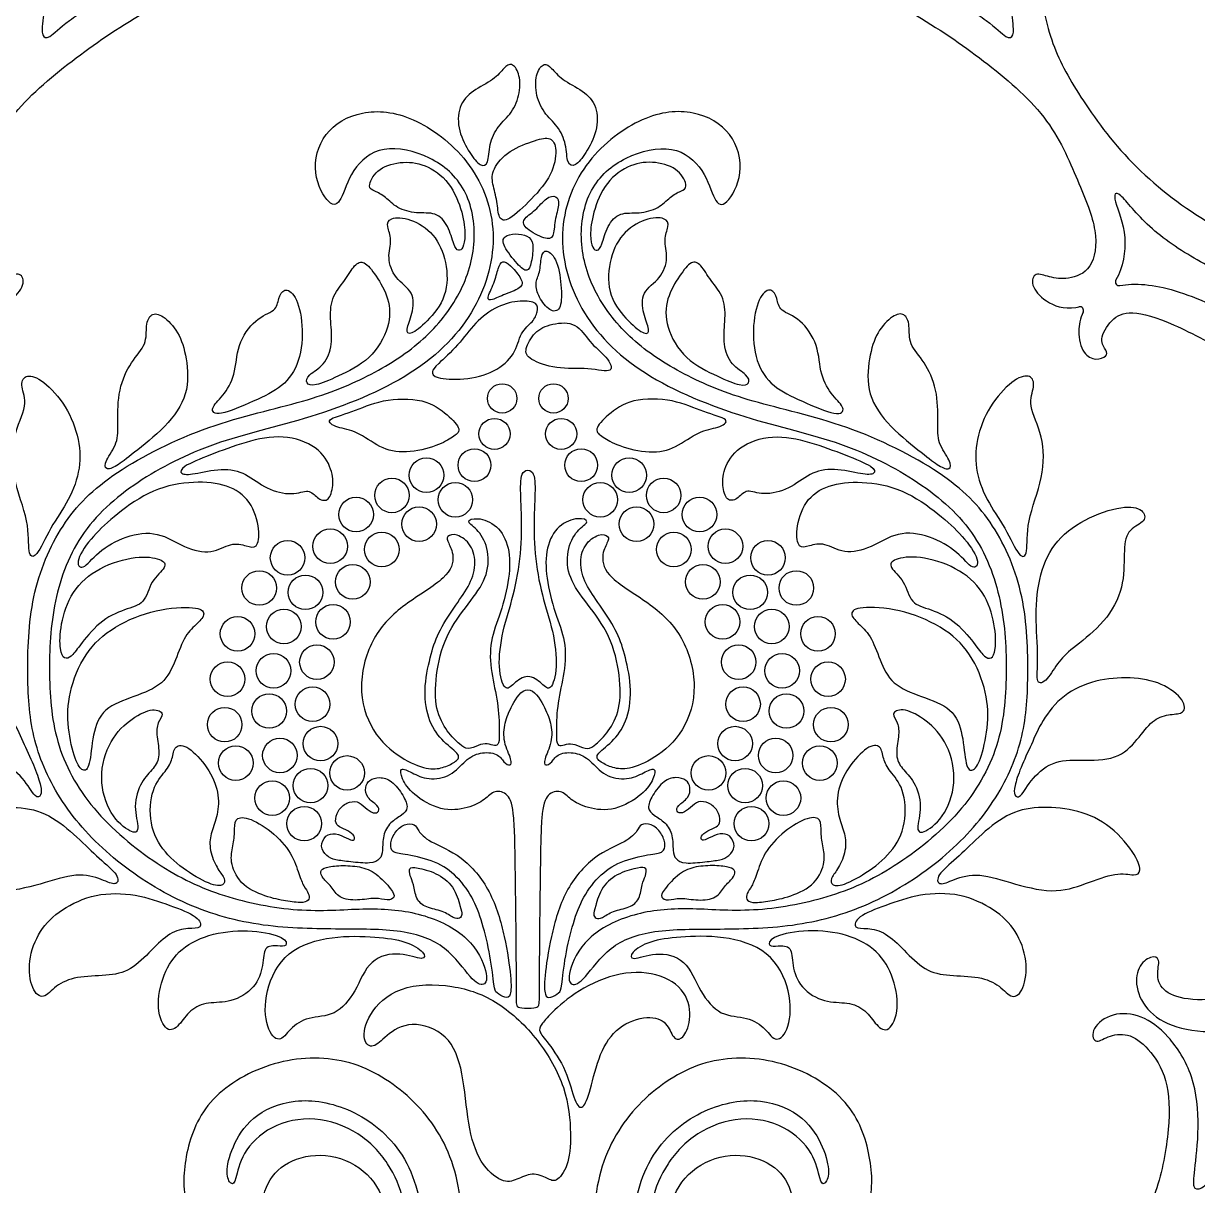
# Model space of a CAD drawing. Header units: millimetres. Extents: x 0 to 462, y -16 to 227.
# Drawn here: x 88.6 to 146.3, y 89 to 146.2 of the extents above; entities that cross this region are included whole.
import ezdxf

# ---------------------------------------------------------------- set-up
doc = ezdxf.new("R2010")
doc.units = ezdxf.units.MM
doc.header["$MEASUREMENT"] = 0
doc.layers.add('Layer 03', color=5, linetype='Continuous')

msp = doc.modelspace()

# ---------------------------------------------------------------- linework, layer by layer
at = {"layer": 'Layer 03'}
for centre, radius in [((112.116, 127.719), 0.724), ((114.641, 127.719), 0.724), ((111.74, 125.971), 0.767), ((115.017, 125.971), 0.767), ((110.752, 124.435), 0.809), ((116.005, 124.435), 0.809), ((108.389, 123.94), 0.852), ((118.368, 123.94), 0.852), ((106.692, 122.947), 0.852), ((120.066, 122.947), 0.852), ((109.812, 122.733), 0.852), ((116.945, 122.733), 0.852), ((104.924, 122.003), 0.852), ((121.833, 122.003), 0.852), ((108.025, 121.531), 0.852), ((118.732, 121.531), 0.852), ((103.651, 120.442), 0.852), ((106.191, 120.283), 0.852), ((120.566, 120.283), 0.852), ((123.106, 120.442), 0.852), ((101.555, 119.874), 0.852), ((125.202, 119.874), 0.852), ((100.159, 118.388), 0.852), ((104.76, 118.69), 0.852), ((121.998, 118.69), 0.852), ((126.598, 118.388), 0.852), ((102.432, 118.175), 0.852), ((124.325, 118.175), 0.852), ((101.37, 116.491), 0.852), ((103.789, 116.722), 0.852), ((122.968, 116.722), 0.852), ((125.387, 116.491), 0.852), ((99.093, 116.135), 0.852), ((127.664, 116.135), 0.852), ((102.999, 114.742), 0.852), ((123.758, 114.742), 0.852), ((100.861, 114.314), 0.852), ((125.896, 114.314), 0.852), ((98.599, 113.904), 0.852), ((128.158, 113.904), 0.852), ((102.784, 112.669), 0.852), ((123.974, 112.669), 0.852), ((100.646, 112.334), 0.852), ((126.111, 112.334), 0.852), ((98.456, 111.663), 0.852), ((128.301, 111.663), 0.852), ((103.176, 110.729), 0.852), ((123.581, 110.729), 0.852), ((101.177, 110.149), 0.852), ((125.58, 110.149), 0.852), ((99.004, 109.773), 0.852), ((127.753, 109.773), 0.852), ((104.481, 109.285), 0.852), ((122.276, 109.285), 0.852), ((102.682, 108.661), 0.852), ((124.075, 108.661), 0.852), ((100.797, 108.05), 0.852), ((125.96, 108.05), 0.852), ((102.371, 106.79), 0.852), ((124.387, 106.79), 0.852)]:
    msp.add_circle(centre, radius, dxfattribs=at)
for centre, start, end in [((142.49, 133.458), 150.42741, 280.9968), ((140.552, 132.043), 333.71724, 102.84342)]:
    msp.add_arc(centre, 0.187, start, end, dxfattribs=at)
for points, knots in [([(84.43, 133.55), (84.079, 134.167), (83.794, 135.843), (84.625, 137.609), (84.396, 138.113), (82.932, 136.118), (80.431, 134.468), (77.867, 133.206), (72.765, 132.605), (68.184, 133.461), (63.629, 135.37), (60.857, 139.007), (59.644, 143.28), (60.338, 147.534), (62.679, 150.445), (65.768, 152.129), (69.479, 151.873), (72.676, 149.903), (73.661, 147.047), (73.689, 144.543), (72.068, 142.096), (69.507, 141.498), (68.198, 142.238), (67.363, 143.462), (68.302, 143.234), (69.066, 143.234), (69.891, 144.116), (69.635, 145.88), (68.412, 147.018), (66.391, 147.331), (64.428, 146.364), (63.517, 144.486), (63.461, 142.95), (63.29, 142.722), (62.749, 143.348), (62.692, 144.941), (63.489, 146.791), (64.912, 148.327), (67.188, 149.153), (69.407, 148.669), (70.83, 147.246), (71.058, 145.852), (71.285, 145.653), (71.598, 146.222), (71.285, 147.531), (70.375, 149.067), (68.269, 150.063), (65.367, 149.608), (62.601, 147.462), (61.501, 143.483), (62.728, 139.08), (66.832, 135.941), (70.61, 134.862), (76.277, 134.683), (79.993, 136.24), (83.83, 139.229), (86.335, 142.711), (87.716, 145.231), (88.336, 148.579), (88.235, 150.981), (87.235, 152.501), (86.217, 153.221), (85.195, 153.023), (84.574, 152.582), (84.374, 153.402), (85.441, 154.215), (86.901, 154.095), (88.222, 153.154), (89.536, 151.118), (89.777, 148.495), (89.484, 146.196), (89.435, 145.536), (89.777, 145.365), (90.584, 146.245), (92.759, 147.574), (95.273, 148.983), (100.619, 151.27), (103.874, 152.872), (106.527, 154.93), (108.675, 157.195), (109.662, 159.271), (110.101, 161.585), (109.78, 162.892), (108.966, 163.953), (107.535, 164.2), (106.474, 163.657), (106.474, 162.547), (106.746, 162.078), (105.808, 161.511), (104.328, 161.535), (103.283, 162.266), (102.781, 163.396), (102.357, 163.699), (102.191, 163.012), (101.3, 160.844), (99.1, 158.106), (96.365, 155.801), (94.114, 154.101), (91.439, 153.172), (88.986, 153.246), (87.344, 153.989), (86.565, 155.29), (86.682, 156.479), (87.388, 156.999), (87.871, 156.869), (87.592, 156.014), (87.945, 155.16), (89.264, 154.732), (91.515, 154.882), (94.335, 156.183), (97.123, 158.568), (99.267, 161.115), (101.177, 165), (101.765, 168.32), (101.64, 172.168), (100.802, 175.797), (99.294, 178.756), (96.851, 181.94), (94.462, 184.358), (91.585, 186.477), (88.292, 188.207), (86.29, 188.798), (85.384, 188.334), (84.779, 187.243), (85.214, 186.742), (85.214, 186.481), (84.671, 186.264), (84.016, 186.547), (83.734, 187.605), (83.878, 188.341), (84.03, 188.65)], [24.746345, 24.746345, 24.746345, 24.746345, 25.829704, 27.055776, 28.281848, 29.50792, 30.733992, 31.960064, 33.186136, 34.412208, 35.63828, 36.864352, 38.090424, 39.316496, 40.542568, 41.76864, 42.994711, 44.220783, 45.446855, 46.672927, 47.898999, 49.125071, 50.351143, 51.577215, 52.803287, 54.029359, 55.255431, 56.481503, 57.707575, 58.933647, 60.159719, 61.385791, 62.611863, 63.837935, 65.064007, 66.290079, 67.516151, 68.742223, 69.968295, 71.194367, 72.420439, 73.646511, 74.872583, 76.098654, 77.324726, 78.550798, 79.77687, 81.002942, 82.229014, 83.455086, 84.681158, 85.90723, 87.133302, 88.359374, 89.585446, 90.811518, 92.03759, 93.263662, 94.489734, 95.715806, 96.941878, 98.16795, 99.394022, 100.620094, 101.846166, 103.072238, 104.29831, 105.524382, 106.750454, 107.976526, 109.202597, 110.428669, 111.654741, 112.880813, 114.106885, 115.332957, 116.559029, 117.785101, 119.011173, 120.237245, 121.463317, 122.689389, 123.915461, 125.141533, 126.367605, 127.593677, 128.819749, 130.045821, 131.271893, 132.497965, 133.724037, 134.950109, 136.176181, 137.402253, 138.628325, 139.854397, 141.080469, 142.306541, 143.532612, 144.758684, 145.984756, 147.210828, 148.4369, 149.662972, 150.889044, 152.115116, 153.341188, 154.56726, 155.793332, 157.019404, 158.245476, 159.471548, 160.69762, 161.923692, 163.149764, 164.375836, 165.601908, 166.82798, 168.054052, 169.280124, 170.506196, 171.732268, 172.95834, 174.184412, 175.410484, 176.636555, 177.862627, 179.088699, 180.314771, 181.217562, 181.217562, 181.217562, 181.217562]), ([(142.727, 188.65), (142.88, 188.341), (143.023, 187.605), (142.741, 186.547), (142.087, 186.264), (141.543, 186.481), (141.543, 186.742), (141.978, 187.243), (141.373, 188.334), (140.467, 188.798), (138.465, 188.207), (135.173, 186.477), (132.296, 184.358), (129.906, 181.94), (127.463, 178.756), (125.955, 175.797), (125.117, 172.168), (124.992, 168.32), (125.58, 165), (127.49, 161.115), (129.634, 158.568), (132.422, 156.183), (135.242, 154.882), (137.493, 154.732), (138.812, 155.16), (139.165, 156.014), (138.886, 156.869), (139.369, 156.999), (140.075, 156.479), (140.192, 155.29), (139.413, 153.989), (137.771, 153.246), (135.318, 153.172), (132.643, 154.101), (130.392, 155.801), (127.658, 158.106), (125.457, 160.844), (124.566, 163.012), (124.4, 163.699), (123.976, 163.396), (123.475, 162.266), (122.429, 161.535), (120.949, 161.511), (120.012, 162.078), (120.283, 162.547), (120.283, 163.657), (119.222, 164.2), (117.791, 163.953), (116.977, 162.892), (116.657, 161.585), (117.096, 159.271), (118.082, 157.195), (120.23, 154.93), (122.883, 152.872), (126.139, 151.27), (131.484, 148.983), (133.998, 147.574), (136.173, 146.245), (136.98, 145.365), (137.323, 145.536), (137.274, 146.196), (136.98, 148.495), (137.221, 151.118), (138.535, 153.154), (139.856, 154.095), (141.317, 154.215), (142.383, 153.402), (142.183, 152.582), (141.562, 153.023), (140.54, 153.221), (139.522, 152.501), (138.522, 150.981), (138.422, 148.579), (139.041, 145.231), (140.423, 142.711), (142.927, 139.229), (146.764, 136.24), (150.481, 134.683), (156.147, 134.862), (159.925, 135.941), (164.029, 139.08), (165.256, 143.483), (164.156, 147.462), (161.39, 149.608), (158.488, 150.063), (156.382, 149.067), (155.472, 147.531), (155.159, 146.222), (155.472, 145.653), (155.699, 145.852), (155.927, 147.246), (157.35, 148.669), (159.569, 149.153), (161.845, 148.327), (163.268, 146.791), (164.065, 144.941), (164.008, 143.348), (163.467, 142.722), (163.297, 142.95), (163.24, 144.486), (162.329, 146.364), (160.366, 147.331), (158.346, 147.018), (157.122, 145.88), (156.866, 144.116), (157.691, 143.234), (158.456, 143.234), (159.394, 143.462), (158.559, 142.238), (157.25, 141.498), (154.69, 142.096), (153.068, 144.543), (153.096, 147.047), (154.081, 149.903), (157.278, 151.873), (160.989, 152.129), (164.079, 150.445), (166.419, 147.534), (167.113, 143.28), (165.9, 139.007), (163.128, 135.37), (158.573, 133.461), (153.993, 132.605), (148.89, 133.206), (146.326, 134.468), (143.825, 136.118), (142.361, 138.113), (142.132, 137.609), (142.964, 135.843), (142.678, 134.167), (142.328, 133.55)], [-186.03937, -186.03937, -186.03937, -186.03937, -185.136579, -183.910507, -182.684435, -181.458363, -180.232291, -179.00622, -177.780148, -176.554076, -175.328004, -174.101932, -172.87586, -171.649788, -170.423716, -169.197644, -167.971572, -166.7455, -165.519428, -164.293356, -163.067284, -161.841212, -160.61514, -159.389068, -158.162996, -156.936924, -155.710852, -154.48478, -153.258708, -152.032636, -150.806564, -149.580492, -148.35442, -147.128348, -145.902277, -144.676205, -143.450133, -142.224061, -140.997989, -139.771917, -138.545845, -137.319773, -136.093701, -134.867629, -133.641557, -132.415485, -131.189413, -129.963341, -128.737269, -127.511197, -126.285125, -125.059053, -123.832981, -122.606909, -121.380837, -120.154765, -118.928693, -117.702621, -116.476549, -115.250477, -114.024405, -112.798334, -111.572262, -110.34619, -109.120118, -107.894046, -106.667974, -105.441902, -104.21583, -102.989758, -101.763686, -100.537614, -99.311542, -98.08547, -96.859398, -95.633326, -94.407254, -93.181182, -91.95511, -90.729038, -89.502966, -88.276894, -87.050822, -85.82475, -84.598678, -83.372606, -82.146534, -80.920462, -79.694391, -78.468319, -77.242247, -76.016175, -74.790103, -73.564031, -72.337959, -71.111887, -69.885815, -68.659743, -67.433671, -66.207599, -64.981527, -63.755455, -62.529383, -61.303311, -60.077239, -58.851167, -57.625095, -56.399023, -55.172951, -53.946879, -52.720807, -51.494735, -50.268663, -49.042591, -47.816519, -46.590447, -45.364376, -44.138304, -42.912232, -41.68616, -40.460088, -39.234016, -38.007944, -36.781872, -35.5558, -34.329728, -33.103656, -31.877584, -30.651512, -29.568153, -29.568153, -29.568153, -29.568153]), ([(86.247, 132.225), (86.297, 132.213), (86.968, 132.082), (87.961, 132.458), (88.672, 133.34), (88.416, 133.966), (87.733, 133.682), (86.807, 133.541), (85.558, 133.996), (85.247, 135.895), (86.249, 138.323), (87.68, 141.662), (90.92, 144.39), (94.286, 146.714), (98.878, 148.976), (104.348, 151.175), (108.903, 154.386), (111.286, 157.815), (111.909, 161.228), (111.289, 163.818), (109.786, 165.594), (107.815, 166.284), (105.836, 165.63), (105.073, 164.525), (105.097, 163.417), (104.846, 163.269), (104.131, 163.614), (103.557, 165.265), (103.747, 167.211), (106.097, 168.345), (108.208, 168.098), (110.177, 166.866), (111.494, 165.018), (111.888, 163.294), (111.986, 161.816), (112.454, 161.594), (112.972, 162.185), (112.873, 164.353), (112.204, 166.483), (111.512, 168.376), (111.217, 170.068), (111.807, 171.448), (112.793, 173.006), (113.102, 173.533), (113.379, 173.533)], [652.295804, 652.295804, 652.295804, 652.295804, 652.394004, 653.620076, 654.846148, 656.07222, 657.298292, 658.524364, 659.750436, 660.976508, 662.202579, 663.428651, 664.654723, 665.880795, 667.106867, 668.332939, 669.559011, 670.785083, 672.011155, 673.237227, 674.463299, 675.689371, 676.915443, 678.141515, 679.367587, 680.593659, 681.819731, 683.045803, 684.271875, 685.497947, 686.724019, 687.950091, 689.176163, 690.402235, 691.628307, 692.854379, 694.080451, 695.306523, 696.532595, 697.758667, 698.984739, 700.210811, 701.436883, 702.662954, 702.662954, 702.662954, 702.662954]), ([(113.379, 173.533), (113.655, 173.533), (113.964, 173.006), (114.95, 171.448), (115.54, 170.068), (115.245, 168.376), (114.553, 166.483), (113.884, 164.353), (113.786, 162.185), (114.303, 161.594), (114.771, 161.816), (114.869, 163.294), (115.264, 165.018), (116.58, 166.866), (118.549, 168.098), (120.66, 168.345), (123.01, 167.211), (123.2, 165.265), (122.626, 163.614), (121.912, 163.269), (121.66, 163.417), (121.685, 164.525), (120.921, 165.63), (118.942, 166.284), (116.971, 165.594), (115.468, 163.818), (114.849, 161.228), (115.471, 157.815), (117.855, 154.386), (122.41, 151.175), (127.879, 148.976), (132.471, 146.714), (135.837, 144.39), (139.077, 141.662), (140.508, 138.323), (141.51, 135.895), (141.199, 133.996), (139.95, 133.541), (139.024, 133.682), (138.341, 133.966), (138.085, 133.34), (138.796, 132.458), (139.789, 132.082), (140.46, 132.213), (140.51, 132.225)], [702.662954, 702.662954, 702.662954, 702.662954, 703.889026, 705.115098, 706.34117, 707.567242, 708.793314, 710.019386, 711.245458, 712.47153, 713.697602, 714.923674, 716.149746, 717.375818, 718.60189, 719.827961, 721.054033, 722.280105, 723.506177, 724.732249, 725.958321, 727.184393, 728.410465, 729.636537, 730.862609, 732.088681, 733.314753, 734.540825, 735.766897, 736.992969, 738.219041, 739.445113, 740.671185, 741.897257, 743.123329, 744.349401, 745.575473, 746.801545, 748.027617, 749.253689, 750.479761, 751.705833, 752.931905, 753.030105, 753.030105, 753.030105, 753.030105]), ([(142.525, 133.275), (143.246, 133.415), (145.156, 133.258), (148.807, 131.513), (151.924, 129.739), (155.432, 126.207), (158.049, 122.747), (159.911, 118.711), (160.32, 115.43), (160.279, 113.876), (160.261, 113.379)], [-29.340266, -29.340266, -29.340266, -29.340266, -28.158415, -26.932343, -25.706271, -24.480199, -23.254127, -22.028055, -20.801983, -19.937021, -19.937021, -19.937021, -19.937021]), ([(140.719, 131.96), (140.567, 131.652), (140.424, 130.915), (140.705, 129.858), (141.36, 129.574), (141.904, 129.792), (141.904, 130.053), (141.469, 130.553), (142.074, 131.644), (142.979, 132.108), (144.982, 131.518), (148.274, 129.788), (151.151, 127.669), (153.54, 125.251), (155.983, 122.067), (157.491, 119.108), (158.203, 116.025), (158.351, 114.064), (158.368, 113.379)], [753.255472, 753.255472, 753.255472, 753.255472, 754.158264, 755.384336, 756.610408, 757.83648, 759.062552, 760.288624, 761.514695, 762.740767, 763.966839, 765.192911, 766.418983, 767.645055, 768.871127, 770.097199, 771.323271, 771.996072, 771.996072, 771.996072, 771.996072]), ([(85.638, 76.86), (85.989, 77.478), (86.274, 79.154), (85.442, 80.919), (85.672, 81.424), (87.136, 79.429), (89.637, 77.778), (92.201, 76.517), (97.303, 75.916), (101.884, 76.772), (106.439, 78.68), (109.211, 82.318), (110.423, 86.591), (109.73, 90.844), (107.389, 93.756), (104.3, 95.44), (100.589, 95.183), (97.392, 93.214), (96.407, 90.358), (96.378, 87.854), (98, 85.407), (100.561, 84.809), (101.87, 85.549), (102.705, 86.772), (101.766, 86.545), (101.002, 86.545), (100.177, 87.427), (100.433, 89.191), (101.656, 90.329), (103.677, 90.642), (105.64, 89.675), (106.55, 87.797), (106.607, 86.26), (106.778, 86.033), (107.319, 86.659), (107.376, 88.252), (106.579, 90.102), (105.156, 91.638), (102.88, 92.463), (100.66, 91.98), (99.238, 90.557), (99.01, 89.163), (98.783, 88.963), (98.47, 89.532), (98.783, 90.841), (99.693, 92.378), (101.799, 93.374), (104.701, 92.918), (107.466, 90.773), (108.567, 86.794), (107.339, 82.391), (103.236, 79.252), (99.458, 78.172), (93.791, 77.994), (90.075, 79.55), (86.238, 82.54), (83.733, 86.022), (82.351, 88.542), (81.732, 91.89), (81.832, 94.291), (82.833, 95.812), (83.851, 96.532), (84.872, 96.334), (85.494, 95.893), (85.694, 96.713), (84.627, 97.525), (83.167, 97.405), (81.846, 96.465), (80.531, 94.429), (80.291, 91.805), (80.584, 89.507), (80.633, 88.847), (80.291, 88.676), (79.484, 89.556), (77.308, 90.885), (74.795, 92.293), (69.449, 94.58), (66.194, 96.183), (63.541, 98.241), (61.392, 100.505), (60.406, 102.582), (59.967, 104.895), (60.288, 106.203), (61.102, 107.264), (62.533, 107.51), (63.594, 106.968), (63.594, 105.857), (63.322, 105.389), (64.26, 104.821), (65.74, 104.846), (66.785, 105.576), (67.287, 106.707), (67.711, 107.01), (67.877, 106.323), (68.768, 104.155), (70.968, 101.417), (73.703, 99.111), (75.954, 97.411), (78.629, 96.482), (81.082, 96.557), (82.724, 97.3), (83.503, 98.6), (83.386, 99.789), (82.68, 100.31), (82.197, 100.18), (82.476, 99.325), (82.123, 98.47), (80.804, 98.043), (78.552, 98.192), (75.733, 99.493), (72.945, 101.879), (70.801, 104.426), (68.891, 108.31), (68.41, 111.024), (68.376, 112.815), (68.39, 113.379)], [495.599219, 495.599219, 495.599219, 495.599219, 496.682578, 497.90865, 499.134721, 500.360793, 501.586865, 502.812937, 504.039009, 505.265081, 506.491153, 507.717225, 508.943297, 510.169369, 511.395441, 512.621513, 513.847585, 515.073657, 516.299729, 517.525801, 518.751873, 519.977945, 521.204017, 522.430089, 523.656161, 524.882233, 526.108305, 527.334377, 528.560449, 529.786521, 531.012592, 532.238664, 533.464736, 534.690808, 535.91688, 537.142952, 538.369024, 539.595096, 540.821168, 542.04724, 543.273312, 544.499384, 545.725456, 546.951528, 548.1776, 549.403672, 550.629744, 551.855816, 553.081888, 554.30796, 555.534032, 556.760104, 557.986176, 559.212248, 560.43832, 561.664392, 562.890463, 564.116535, 565.342607, 566.568679, 567.794751, 569.020823, 570.246895, 571.472967, 572.699039, 573.925111, 575.151183, 576.377255, 577.603327, 578.829399, 580.055471, 581.281543, 582.507615, 583.733687, 584.959759, 586.185831, 587.411903, 588.637975, 589.864047, 591.090119, 592.316191, 593.542263, 594.768334, 595.994406, 597.220478, 598.44655, 599.672622, 600.898694, 602.124766, 603.350838, 604.57691, 605.802982, 607.029054, 608.255126, 609.481198, 610.70727, 611.933342, 613.159414, 614.385486, 615.611558, 616.83763, 618.063702, 619.289774, 620.515846, 621.741918, 622.96799, 624.194062, 625.420134, 626.646205, 627.872277, 629.098349, 630.324421, 631.550493, 632.776565, 633.329836, 633.329836, 633.329836, 633.329836]), ([(158.368, 113.379), (158.381, 112.815), (158.347, 111.024), (157.866, 108.31), (155.956, 104.426), (153.812, 101.879), (151.024, 99.493), (148.205, 98.192), (145.954, 98.043), (144.634, 98.47), (144.281, 99.325), (144.56, 100.18), (144.077, 100.31), (143.371, 99.789), (143.254, 98.6), (144.033, 97.3), (145.676, 96.557), (148.128, 96.482), (150.803, 97.411), (153.054, 99.111), (155.789, 101.417), (157.989, 104.155), (158.881, 106.323), (159.046, 107.01), (159.47, 106.707), (159.972, 105.576), (161.017, 104.846), (162.497, 104.821), (163.435, 105.389), (163.164, 105.857), (163.164, 106.968), (164.224, 107.51), (165.655, 107.264), (166.469, 106.203), (166.79, 104.895), (166.351, 102.582), (165.365, 100.505), (163.216, 98.241), (160.563, 96.183), (157.308, 94.58), (151.962, 92.293), (149.449, 90.885), (147.273, 89.556), (146.466, 88.676), (146.124, 88.847), (146.173, 89.507), (146.466, 91.805), (146.226, 94.429), (144.911, 96.465), (143.591, 97.405), (142.13, 97.525), (141.063, 96.713), (141.263, 95.893), (141.885, 96.334), (142.906, 96.532), (143.924, 95.812), (144.925, 94.291), (145.025, 91.89), (144.406, 88.542), (143.024, 86.022), (140.519, 82.54), (136.682, 79.55), (132.966, 77.994), (127.299, 78.172), (123.522, 79.252), (119.418, 82.391), (118.19, 86.794), (119.291, 90.773), (122.056, 92.918), (124.959, 93.374), (127.064, 92.378), (127.975, 90.841), (128.288, 89.532), (127.975, 88.963), (127.747, 89.163), (127.519, 90.557), (126.097, 91.98), (123.877, 92.463), (121.601, 91.638), (120.178, 90.102), (119.382, 88.252), (119.439, 86.659), (119.979, 86.033), (120.15, 86.26), (120.207, 87.797), (121.117, 89.675), (123.081, 90.642), (125.101, 90.329), (126.324, 89.191), (126.58, 87.427), (125.755, 86.545), (124.991, 86.545), (124.052, 86.772), (124.887, 85.549), (126.196, 84.809), (128.757, 85.407), (130.379, 87.854), (130.35, 90.358), (129.365, 93.214), (126.168, 95.183), (122.457, 95.44), (119.368, 93.756), (117.027, 90.844), (116.334, 86.591), (117.546, 82.318), (120.318, 78.68), (124.873, 76.772), (129.454, 75.916), (134.556, 76.517), (137.121, 77.778), (139.622, 79.429), (141.085, 81.424), (141.315, 80.919), (140.483, 79.154), (140.769, 77.478), (141.119, 76.86)], [771.996072, 771.996072, 771.996072, 771.996072, 772.549343, 773.775415, 775.001487, 776.227559, 777.453631, 778.679703, 779.905775, 781.131847, 782.357919, 783.583991, 784.810063, 786.036135, 787.262207, 788.488279, 789.714351, 790.940423, 792.166494, 793.392566, 794.618638, 795.84471, 797.070782, 798.296854, 799.522926, 800.748998, 801.97507, 803.201142, 804.427214, 805.653286, 806.879358, 808.10543, 809.331502, 810.557574, 811.783646, 813.009718, 814.23579, 815.461862, 816.687934, 817.914006, 819.140078, 820.36615, 821.592222, 822.818294, 824.044365, 825.270437, 826.496509, 827.722581, 828.948653, 830.174725, 831.400797, 832.626869, 833.852941, 835.079013, 836.305085, 837.531157, 838.757229, 839.983301, 841.209373, 842.435445, 843.661517, 844.887589, 846.113661, 847.339733, 848.565805, 849.791877, 851.017949, 852.244021, 853.470093, 854.696165, 855.922236, 857.148308, 858.37438, 859.600452, 860.826524, 862.052596, 863.278668, 864.50474, 865.730812, 866.956884, 868.182956, 869.409028, 870.6351, 871.861172, 873.087244, 874.313316, 875.539388, 876.76546, 877.991532, 879.217604, 880.443676, 881.669748, 882.89582, 884.121892, 885.347964, 886.574036, 887.800107, 889.026179, 890.252251, 891.478323, 892.704395, 893.930467, 895.156539, 896.382611, 897.608683, 898.834755, 900.060827, 901.286899, 902.512971, 903.739043, 904.965115, 906.191187, 907.417259, 908.643331, 909.72669, 909.72669, 909.72669, 909.72669]), ([(142.936, 75.536), (142.986, 75.524), (143.658, 75.393), (144.65, 75.768), (145.362, 76.651), (145.105, 77.277), (144.422, 76.992), (143.496, 76.851), (142.247, 77.307), (141.936, 79.206), (142.939, 81.634), (144.369, 84.973), (147.61, 87.7), (150.975, 90.025), (155.567, 92.286), (161.037, 94.486), (165.592, 97.697), (167.975, 101.125), (168.598, 104.539), (167.978, 107.129), (166.475, 108.905), (164.504, 109.595), (162.526, 108.941), (161.762, 107.836), (161.786, 106.727), (161.535, 106.58), (160.82, 106.925), (160.247, 108.575), (160.436, 110.522), (162.786, 111.655), (164.897, 111.409), (166.866, 110.177), (168.183, 108.329), (168.577, 106.604), (168.676, 105.126), (169.144, 104.905), (169.661, 105.496), (169.562, 107.664), (168.893, 109.793), (168.201, 111.687), (168.001, 112.834), (168.057, 113.361), (168.059, 113.379)], [183.853834, 183.853834, 183.853834, 183.853834, 183.952034, 185.178106, 186.404178, 187.63025, 188.856322, 190.082394, 191.308466, 192.534538, 193.76061, 194.986682, 196.212754, 197.438826, 198.664898, 199.89097, 201.117042, 202.343114, 203.569186, 204.795258, 206.02133, 207.247402, 208.473474, 209.699545, 210.925617, 212.151689, 213.377761, 214.603833, 215.829905, 217.055977, 218.282049, 219.508121, 220.734193, 221.960265, 223.186337, 224.412409, 225.638481, 226.864553, 228.090625, 229.316697, 230.542769, 230.584322, 230.584322, 230.584322, 230.584322])]:
    msp.add_open_spline(points, degree=3, knots=knots, dxfattribs=at)
for points in [[(110.521, 139.829), (110.333, 140.122), (109.93, 140.861), (109.93, 142.131), (110.635, 142.878), (111.744, 143.402), (112.228, 144.027), (112.571, 144.269), (112.974, 143.785), (113.035, 142.757), (112.611, 141.748), (111.886, 141.143), (111.462, 140.236), (111.462, 139.208), (111.059, 139.107), (110.709, 139.537), (110.521, 139.829)], [(116.236, 139.829), (116.424, 140.122), (116.828, 140.861), (116.828, 142.131), (116.122, 142.878), (115.013, 143.402), (114.529, 144.027), (114.186, 144.269), (113.783, 143.785), (113.722, 142.757), (114.146, 141.748), (114.872, 141.143), (115.295, 140.236), (115.295, 139.208), (115.698, 139.107), (116.048, 139.537), (116.236, 139.829)], [(95.337, 104.712), (94.235, 105.413), (91.929, 107.27), (90.046, 110.565), (89.748, 114.144), (89.943, 117.754), (91.258, 121.285), (94.266, 123.837), (98.082, 125.697), (102.929, 126.723), (108.252, 128.962), (111.182, 132.282), (112.029, 136.144), (110.623, 139.571), (107.669, 141.752), (105.149, 141.991), (103.209, 140.867), (102.698, 138.756), (103.651, 137.088), (104.196, 137.326), (104.639, 138.995), (106.137, 140.288), (108.656, 139.71), (110.46, 138.144), (110.946, 135.454), (110.172, 132.849), (108.345, 130.543), (105.772, 128.858), (102.561, 127.527), (97.686, 126.53), (92.763, 124.067), (90.347, 121.634), (88.832, 118.037), (88.711, 113.913), (88.916, 110.919), (90.285, 107.832), (92.821, 105.014), (96.344, 102.759), (100.08, 101.669), (104.027, 101.585), (107.315, 101.619), (109.421, 100.811), (110.633, 99.023), (111.267, 98.734), (111.469, 99.34), (110.633, 101.244), (108.18, 102.456), (105.526, 102.687), (102.375, 102.375), (98.544, 103.062), (96.44, 104.011), (95.337, 104.712)], [(131.42, 104.712), (132.522, 105.413), (134.828, 107.27), (136.712, 110.565), (137.009, 114.144), (136.814, 117.754), (135.5, 121.285), (132.491, 123.837), (128.675, 125.697), (123.828, 126.723), (118.506, 128.962), (115.575, 132.282), (114.728, 136.144), (116.134, 139.571), (119.088, 141.752), (121.608, 141.991), (123.548, 140.867), (124.059, 138.756), (123.106, 137.088), (122.561, 137.326), (122.118, 138.995), (120.62, 140.288), (118.101, 139.71), (116.297, 138.144), (115.811, 135.454), (116.586, 132.849), (118.412, 130.543), (120.985, 128.858), (124.196, 127.527), (129.071, 126.53), (133.994, 124.067), (136.41, 121.634), (137.925, 118.037), (138.047, 113.913), (137.841, 110.919), (136.473, 107.832), (133.936, 105.014), (130.413, 102.759), (126.677, 101.669), (122.73, 101.585), (119.443, 101.619), (117.336, 100.811), (116.125, 99.023), (115.49, 98.734), (115.288, 99.34), (116.125, 101.244), (118.577, 102.456), (121.231, 102.687), (124.382, 102.375), (128.214, 103.062), (130.317, 104.011), (131.42, 104.712)], [(111.664, 138.263), (111.713, 138.001), (111.888, 137.408), (111.922, 136.536), (112.359, 136.379), (113.597, 137.53), (114.609, 138.716), (114.853, 140.042), (114.522, 140.618), (113.824, 140.461), (112.411, 139.938), (111.591, 138.978), (111.614, 138.525), (111.664, 138.263)], [(110.123, 136.892), (109.995, 137.352), (109.562, 138.427), (108.314, 139.285), (107.091, 139.415), (105.862, 138.999), (105.472, 138.037), (105.81, 137.959), (106.382, 137.647), (106.902, 137.074), (107.916, 136.788), (108.86, 136.918), (109.485, 136.242), (109.737, 135.202), (109.962, 134.942), (110.196, 135.098), (110.326, 135.67), (110.25, 136.433), (110.123, 136.892)], [(116.635, 136.892), (116.762, 137.352), (117.195, 138.427), (118.444, 139.285), (119.666, 139.415), (120.895, 138.999), (121.285, 138.037), (120.947, 137.959), (120.375, 137.647), (119.855, 137.074), (118.841, 136.788), (117.897, 136.918), (117.273, 136.242), (117.02, 135.202), (116.796, 134.942), (116.561, 135.098), (116.431, 135.67), (116.507, 136.433), (116.635, 136.892)], [(114.291, 137.542), (114.118, 137.413), (113.771, 136.958), (113.07, 136.527), (113.214, 136.078), (114.274, 135.521), (114.669, 135.593), (114.687, 136.491), (114.956, 137.299), (114.812, 137.73), (114.465, 137.671), (114.291, 137.542)], [(108.426, 131.536), (108.74, 131.856), (109.45, 132.722), (109.424, 134.461), (108.8, 135.864), (107.58, 136.617), (106.541, 136.643), (106.411, 136.201), (106.723, 135.552), (106.437, 134.669), (106.801, 133.604), (107.817, 132.981), (107.721, 131.865), (107.332, 131.034), (107.565, 130.8), (108.112, 131.215), (108.426, 131.536)], [(118.331, 131.536), (118.017, 131.856), (117.307, 132.722), (117.333, 134.461), (117.957, 135.864), (119.177, 136.617), (120.216, 136.643), (120.346, 136.201), (120.034, 135.552), (120.32, 134.669), (119.956, 133.604), (118.94, 132.981), (119.036, 131.865), (119.425, 131.034), (119.192, 130.8), (118.645, 131.215), (118.331, 131.536)], [(112.25, 135.181), (112.374, 134.937), (112.904, 134.262), (113.379, 133.882), (113.555, 134.352), (113.699, 135.382), (113.379, 135.744), (112.778, 135.852), (112.163, 135.726), (112.127, 135.425), (112.25, 135.181)], [(114.05, 134.663), (114.008, 134.456), (113.995, 133.887), (113.704, 133.402), (113.898, 132.704), (114.461, 131.966), (115.023, 132.005), (115.062, 133.072), (114.868, 134.566), (114.247, 135.129), (114.092, 134.87), (114.05, 134.663)], [(104.057, 128.824), (104.528, 129.041), (105.689, 129.605), (106.636, 131.269), (106.585, 132.651), (105.893, 133.803), (105.305, 134.545), (104.857, 134.34), (104.396, 133.521), (103.656, 132.677), (103.66, 131.499), (103.788, 130.373), (103.384, 129.323), (102.529, 128.888), (102.425, 128.427), (102.861, 128.299), (103.585, 128.606), (104.057, 128.824)], [(111.921, 134.099), (111.859, 133.91), (111.74, 133.399), (111.313, 132.581), (111.58, 132.528), (112.238, 132.848), (113.199, 133.186), (113.057, 133.666), (112.487, 134.325), (112.114, 134.538), (111.983, 134.289), (111.921, 134.099)], [(122.7, 128.824), (122.229, 129.041), (121.069, 129.605), (120.121, 131.269), (120.173, 132.651), (120.864, 133.803), (121.452, 134.545), (121.9, 134.34), (122.361, 133.521), (123.101, 132.677), (123.097, 131.499), (122.969, 130.373), (123.373, 129.323), (124.228, 128.888), (124.332, 128.427), (123.897, 128.299), (123.172, 128.606), (122.7, 128.824)], [(99.863, 127.579), (100.414, 127.825), (101.35, 128.261), (102.196, 129.472), (102.351, 131.361), (101.964, 132.887), (101.359, 133.178), (101.092, 132.645), (101.02, 132.015), (99.959, 131.7), (99.038, 130.344), (99.014, 128.843), (98.36, 127.801), (97.706, 127.22), (98.045, 126.784), (99.312, 127.333), (99.863, 127.579)], [(126.894, 127.579), (126.343, 127.825), (125.407, 128.261), (124.561, 129.472), (124.406, 131.361), (124.793, 132.887), (125.398, 133.178), (125.665, 132.645), (125.737, 132.015), (126.798, 131.7), (127.719, 130.344), (127.743, 128.843), (128.397, 127.801), (129.051, 127.22), (128.712, 126.784), (127.445, 127.333), (126.894, 127.579)], [(108.996, 129.443), (109.223, 129.657), (109.985, 130.328), (110.76, 131.472), (111.884, 132.305), (113.047, 132.576), (113.899, 132.441), (113.861, 131.995), (113.667, 131.491), (112.989, 131.007), (112.795, 129.883), (111.787, 128.991), (110.217, 128.604), (108.745, 128.701), (108.628, 129.049), (108.77, 129.23), (108.996, 129.443)], [(94.023, 125.067), (94.436, 125.392), (95.59, 126.309), (96.729, 127.898), (96.6, 129.764), (96.206, 131.02), (95.393, 131.858), (94.813, 131.944), (94.555, 131.341), (94.654, 130.38), (93.841, 129.567), (93.2, 128.187), (93.181, 126.457), (93.227, 125.535), (92.536, 124.613), (92.559, 124.152), (93.112, 124.36), (93.61, 124.742), (94.023, 125.067)], [(132.735, 125.067), (132.322, 125.392), (131.167, 126.309), (130.029, 127.898), (130.157, 129.764), (130.551, 131.02), (131.364, 131.858), (131.944, 131.944), (132.202, 131.341), (132.103, 130.38), (132.916, 129.567), (133.557, 128.187), (133.576, 126.457), (133.53, 125.535), (134.222, 124.613), (134.199, 124.152), (133.645, 124.36), (133.148, 124.742), (132.735, 125.067)], [(117.224, 129.743), (117.004, 130.002), (116.374, 130.467), (115.826, 131.495), (114.532, 131.429), (113.686, 131.014), (113.189, 130.102), (113.379, 129.653), (114.761, 129.136), (116.395, 129.248), (117.694, 128.912), (117.444, 129.484), (117.224, 129.743)], [(91.192, 125.908), (91.052, 126.455), (90.56, 127.562), (89.361, 128.762), (88.592, 128.915), (88.377, 128.331), (88.807, 127.439), (87.977, 125.902), (87.946, 123.872), (88.882, 121.571), (88.733, 120.001), (89.156, 119.777), (89.852, 121.372), (90.824, 122.693), (91.397, 124.28), (91.331, 125.361), (91.192, 125.908)], [(135.565, 125.908), (135.705, 126.455), (136.197, 127.562), (137.396, 128.762), (138.165, 128.915), (138.38, 128.331), (137.95, 127.439), (138.78, 125.902), (138.811, 123.872), (137.875, 121.571), (138.025, 120.001), (137.601, 119.777), (136.905, 121.372), (135.933, 122.693), (135.36, 124.28), (135.426, 125.361), (135.565, 125.908)], [(109.402, 126.915), (109.095, 127.182), (108.325, 127.744), (106.15, 127.7), (104.707, 127.011), (103.308, 126.678), (103.974, 126.257), (104.951, 126.146), (106.083, 125.258), (107.326, 124.969), (109.014, 125.391), (109.702, 125.835), (110.168, 126.146), (109.709, 126.649), (109.402, 126.915)], [(117.355, 126.915), (117.662, 127.182), (118.432, 127.744), (120.607, 127.7), (122.05, 127.011), (123.449, 126.678), (122.783, 126.257), (121.806, 126.146), (120.674, 125.258), (119.431, 124.969), (117.743, 125.391), (117.055, 125.835), (116.589, 126.146), (117.048, 126.649), (117.355, 126.915)], [(97.761, 124.94), (98.296, 125.149), (99.499, 125.604), (101.346, 125.977), (103.084, 125.384), (103.787, 124.196), (103.809, 123.294), (103.545, 122.591), (102.996, 122.788), (102.622, 123.294), (101.83, 122.92), (100.488, 123.228), (99.521, 124.064), (98.333, 124.328), (96.859, 123.954), (96.244, 123.976), (96.288, 124.35), (97.226, 124.731), (97.761, 124.94)], [(128.996, 124.94), (128.461, 125.149), (127.259, 125.604), (125.411, 125.977), (123.674, 125.384), (122.97, 124.196), (122.948, 123.294), (123.212, 122.591), (123.762, 122.788), (124.135, 123.294), (124.927, 122.92), (126.269, 123.228), (127.237, 124.064), (128.424, 124.328), (129.898, 123.954), (130.514, 123.976), (130.47, 124.35), (129.531, 124.731), (128.996, 124.94)], [(113.379, 114.032), (113.125, 114.032), (112.644, 113.664), (112.262, 113.241), (111.876, 114.404), (112.111, 116.287), (112.694, 117.993), (113.081, 120.081), (113.081, 122.169), (112.978, 123.613), (113.107, 124.18), (113.379, 124.18)], [(113.379, 124.18), (113.65, 124.18), (113.779, 123.613), (113.676, 122.169), (113.676, 120.081), (114.063, 117.993), (114.647, 116.287), (114.881, 114.404), (114.495, 113.241), (114.113, 113.664), (113.632, 114.032), (113.379, 114.032)], [(93.19, 122.038), (93.681, 122.43), (94.922, 123.328), (96.996, 123.67), (98.622, 123.499), (99.777, 122.729), (100.226, 121.189), (100.055, 120.291), (99.563, 120.462), (98.771, 120.655), (97.852, 120.034), (96.462, 120.334), (95.2, 121.211), (93.575, 120.997), (92.163, 120.163), (91.436, 119.179), (91.051, 119.692), (91.971, 120.975), (92.698, 121.646), (93.19, 122.038)], [(133.568, 122.038), (133.076, 122.43), (131.835, 123.328), (129.761, 123.67), (128.135, 123.499), (126.981, 122.729), (126.531, 121.189), (126.702, 120.291), (127.194, 120.462), (127.986, 120.655), (128.905, 120.034), (130.295, 120.334), (131.557, 121.211), (133.183, 120.997), (134.594, 120.163), (135.321, 119.179), (135.706, 119.692), (134.787, 120.975), (134.059, 121.646), (133.568, 122.038)], [(140.382, 115.558), (140.772, 115.868), (141.836, 116.683), (142.76, 118.43), (142.71, 120.152), (142.835, 121.275), (143.783, 121.599), (143.783, 122.189), (142.934, 122.513), (140.988, 121.939), (139.329, 120.791), (138.539, 119.094), (138.339, 117.073), (138.539, 114.852), (138.358, 113.557), (138.954, 113.805), (139.5, 114.823), (139.993, 115.248), (140.382, 115.558)], [(110.441, 117.597), (110.086, 117.131), (109.279, 116.078), (108.808, 114.027), (108.808, 112.385), (109.408, 111.278), (110.061, 110.654), (110.408, 110.408), (110.961, 110.669), (111.382, 110.756), (111.76, 110.596), (111.977, 110.683), (111.977, 111.307), (111.945, 112.729), (111.547, 114.224), (111.48, 115.792), (112.049, 117.111), (112.506, 118.926), (112.506, 120.406), (111.913, 121.522), (110.843, 121.903), (110.262, 121.667), (110.97, 121.286), (111.496, 120.234), (111.405, 118.873), (110.795, 118.063), (110.441, 117.597)], [(116.316, 117.597), (116.671, 117.131), (117.478, 116.078), (117.95, 114.027), (117.95, 112.385), (117.349, 111.278), (116.696, 110.654), (116.349, 110.408), (115.796, 110.669), (115.375, 110.756), (114.997, 110.596), (114.78, 110.683), (114.78, 111.307), (114.812, 112.729), (115.21, 114.224), (115.277, 115.792), (114.708, 117.111), (114.251, 118.926), (114.251, 120.406), (114.844, 121.522), (115.914, 121.903), (116.495, 121.667), (115.787, 121.286), (115.261, 120.234), (115.352, 118.873), (115.962, 118.063), (116.316, 117.597)], [(110.436, 118.463), (110.248, 118.116), (109.751, 117.454), (108.917, 116.146), (108.579, 115.063), (108.218, 113.348), (108.489, 111.746), (109.207, 110.788), (110.142, 110.142), (109.816, 109.816), (109.207, 109.519), (108.464, 109.429), (107.159, 109.936), (105.637, 111.259), (104.959, 113.524), (105.673, 116.067), (107.222, 117.601), (109.555, 118.919), (109.787, 120.012), (109.442, 120.644), (109.347, 120.95), (109.863, 121.104), (110.629, 120.548), (110.878, 119.534), (110.623, 118.809), (110.436, 118.463)], [(116.322, 118.463), (116.509, 118.116), (117.006, 117.454), (117.841, 116.146), (118.178, 115.063), (118.539, 113.348), (118.268, 111.746), (117.55, 110.788), (116.615, 110.142), (116.941, 109.816), (117.55, 109.519), (118.293, 109.429), (119.598, 109.936), (121.12, 111.259), (121.798, 113.524), (121.084, 116.067), (119.535, 117.601), (117.202, 118.919), (116.97, 120.012), (117.315, 120.644), (117.411, 120.95), (116.894, 121.104), (116.128, 120.548), (115.879, 119.534), (116.134, 118.809), (116.322, 118.463)], [(91.351, 115.588), (91.578, 115.885), (92.258, 116.763), (93.575, 117.379), (94.553, 117.571), (94.786, 118.761), (95.658, 119.44), (95.403, 119.823), (94.17, 120.014), (92.237, 119.44), (90.877, 118.251), (90.346, 116.551), (90.325, 115.255), (90.558, 114.872), (90.898, 114.979), (91.125, 115.29), (91.351, 115.588)], [(135.406, 115.588), (135.179, 115.885), (134.499, 116.763), (133.182, 117.379), (132.204, 117.571), (131.971, 118.761), (131.1, 119.44), (131.355, 119.823), (132.587, 120.014), (134.52, 119.44), (135.88, 118.251), (136.411, 116.551), (136.433, 115.255), (136.199, 114.872), (135.859, 114.979), (135.632, 115.29), (135.406, 115.588)], [(91.791, 109.762), (91.868, 110.079), (91.942, 111.218), (92.43, 112.506), (94.006, 113.039), (95.493, 113.616), (96.048, 114.836), (96.498, 116.114), (97.145, 116.649), (97.569, 117.14), (97.145, 117.497), (95.092, 117.386), (92.972, 116.538), (91.522, 115.221), (90.741, 113.213), (90.689, 111.51), (91.106, 109.819), (91.479, 109.315), (91.714, 109.444), (91.791, 109.762)], [(134.966, 109.762), (134.889, 110.079), (134.815, 111.218), (134.327, 112.506), (132.751, 113.039), (131.264, 113.616), (130.709, 114.836), (130.259, 116.114), (129.612, 116.649), (129.188, 117.14), (129.612, 117.497), (131.665, 117.386), (133.785, 116.538), (135.235, 115.221), (136.016, 113.213), (136.068, 111.51), (135.651, 109.819), (135.278, 109.315), (135.043, 109.444), (134.966, 109.762)], [(89.097, 109.554), (88.953, 109.91), (88.573, 110.702), (88.103, 111.839), (87.065, 113.175), (85.428, 113.892), (83.712, 114.031), (82.118, 113.749), (80.988, 112.84), (81.037, 112.176), (81.725, 112.201), (82.561, 111.98), (83.249, 111.095), (84.183, 109.965), (85.952, 109.891), (87.451, 109.965), (88.582, 109.055), (89.172, 107.949), (89.442, 108.195), (89.442, 108.564), (89.242, 109.198), (89.097, 109.554)], [(137.66, 109.554), (137.805, 109.91), (138.184, 110.702), (138.654, 111.839), (139.693, 113.175), (141.33, 113.892), (143.045, 114.031), (144.639, 113.749), (145.77, 112.84), (145.72, 112.176), (145.032, 112.201), (144.197, 111.98), (143.508, 111.095), (142.575, 109.965), (140.805, 109.891), (139.306, 109.965), (138.175, 109.055), (137.585, 107.949), (137.315, 108.195), (137.315, 108.564), (137.515, 109.198), (137.66, 109.554)], [(113.379, 97.694), (113.127, 97.694), (112.875, 97.73), (112.803, 97.892), (112.826, 99.712), (112.766, 104.378), (112.729, 107.425), (112.443, 108.299), (111.721, 108.47), (111.303, 107.976), (110.485, 107.539), (109.097, 107.368), (107.661, 108.242), (107.148, 109.022), (107.053, 109.611), (107.642, 109.307), (108.46, 108.908), (109.623, 109.094), (110.308, 109.949), (111.011, 110.33), (111.924, 110.273), (112.19, 109.778), (112.532, 109.607), (112.627, 109.873), (112.152, 110.805), (112.22, 111.774), (112.561, 112.561), (113.048, 113.374), (113.379, 113.379)], [(113.379, 113.379), (113.709, 113.374), (114.196, 112.561), (114.537, 111.774), (114.606, 110.805), (114.13, 109.873), (114.225, 109.607), (114.567, 109.778), (114.834, 110.273), (115.746, 110.33), (116.45, 109.949), (117.134, 109.094), (118.298, 108.908), (119.115, 109.307), (119.704, 109.611), (119.609, 109.022), (119.096, 108.242), (117.66, 107.368), (116.272, 107.539), (115.454, 107.976), (115.036, 108.47), (114.314, 108.299), (114.029, 107.425), (113.991, 104.378), (113.931, 99.712), (113.954, 97.892), (113.882, 97.73), (113.63, 97.694), (113.379, 97.694)], [(94.179, 106.587), (94.183, 106.815), (93.924, 107.629), (94.331, 108.921), (94.986, 109.505), (95.304, 110.107), (95.092, 111.116), (95.127, 111.788), (95.531, 112.2), (94.981, 112.519), (93.917, 112.04), (92.765, 110.959), (92.215, 109.026), (92.783, 107.182), (93.899, 106.26), (94.175, 106.359), (94.179, 106.587)], [(132.578, 106.587), (132.574, 106.815), (132.833, 107.629), (132.426, 108.921), (131.771, 109.505), (131.453, 110.107), (131.665, 111.116), (131.63, 111.788), (131.227, 112.2), (131.776, 112.519), (132.84, 112.04), (133.992, 110.959), (134.542, 109.026), (133.975, 107.182), (132.858, 106.26), (132.582, 106.359), (132.578, 106.587)], [(98.03, 104.732), (97.902, 104.972), (97.671, 105.605), (97.781, 106.389), (98.127, 107.191), (98.2, 108.321), (97.653, 109.561), (96.632, 110.673), (95.957, 110.673), (95.903, 109.962), (95.593, 109.397), (94.845, 108.595), (94.699, 106.753), (95.447, 105.331), (96.723, 104.328), (98.054, 103.635), (98.492, 103.818), (98.437, 104.164), (98.157, 104.492), (98.03, 104.732)], [(128.727, 104.732), (128.855, 104.972), (129.086, 105.605), (128.977, 106.389), (128.63, 107.191), (128.557, 108.321), (129.104, 109.561), (130.125, 110.673), (130.8, 110.673), (130.855, 109.962), (131.164, 109.397), (131.912, 108.595), (132.058, 106.753), (131.31, 105.331), (130.034, 104.328), (128.703, 103.635), (128.265, 103.818), (128.32, 104.164), (128.6, 104.492), (128.727, 104.732)], [(106.224, 105.483), (106.238, 105.678), (106.218, 106.218), (106.593, 106.88), (107.202, 107.202), (107.525, 107.525), (107.284, 108.157), (106.668, 108.954), (106.082, 109.104), (105.541, 108.954), (105.361, 108.593), (105.425, 108.052), (106.041, 107.677), (106.086, 107.376), (105.786, 107.256), (105.35, 107.586), (105.004, 107.932), (104.463, 107.842), (104.003, 107.463), (103.858, 106.857), (104.072, 106.618), (104.535, 106.454), (104.899, 106.174), (104.827, 105.91), (104.485, 106.071), (103.9, 106.349), (103.403, 106.247), (103.123, 105.664), (103.467, 105.178), (103.876, 104.993), (104.61, 104.921), (105.69, 104.792), (106.136, 105.051), (106.21, 105.289), (106.224, 105.483)], [(120.533, 105.483), (120.519, 105.678), (120.539, 106.218), (120.164, 106.88), (119.555, 107.202), (119.232, 107.525), (119.473, 108.157), (120.089, 108.954), (120.675, 109.104), (121.216, 108.954), (121.396, 108.593), (121.332, 108.052), (120.716, 107.677), (120.671, 107.376), (120.972, 107.256), (121.407, 107.586), (121.753, 107.932), (122.294, 107.842), (122.754, 107.463), (122.899, 106.857), (122.685, 106.618), (122.222, 106.454), (121.858, 106.174), (121.93, 105.91), (122.272, 106.071), (122.857, 106.349), (123.354, 106.247), (123.634, 105.664), (123.29, 105.178), (122.881, 104.993), (122.147, 104.921), (121.067, 104.792), (120.621, 105.051), (120.547, 105.289), (120.533, 105.483)], [(92.277, 105.091), (91.934, 105.403), (91.238, 106.099), (89.821, 107.317), (88.28, 107.665), (86.49, 107.516), (84.856, 106.9), (83.433, 105.301), (83.158, 104.402), (83.458, 104.202), (84.382, 104.427), (85.905, 103.828), (87.504, 103.303), (89.702, 103.903), (91.384, 104.429), (92.608, 103.954), (93.173, 103.728), (93.298, 104.227), (92.621, 104.779), (92.277, 105.091)], [(134.48, 105.091), (134.823, 105.403), (135.519, 106.099), (136.936, 107.317), (138.477, 107.665), (140.267, 107.516), (141.901, 106.9), (143.325, 105.301), (143.599, 104.402), (143.3, 104.202), (142.375, 104.427), (140.852, 103.828), (139.253, 103.303), (137.056, 103.903), (135.373, 104.429), (134.15, 103.954), (133.584, 103.728), (133.459, 104.227), (134.137, 104.779), (134.48, 105.091)], [(102.356, 103.726), (102.273, 103.876), (102.112, 104.251), (101.807, 105.327), (100.779, 106.452), (99.525, 107.175), (98.899, 107.046), (98.979, 106.372), (98.834, 105.6), (98.706, 104.845), (99.268, 103.688), (100.666, 103.126), (101.582, 102.965), (102.401, 102.869), (102.642, 103.062), (102.61, 103.351), (102.439, 103.576), (102.356, 103.726)], [(124.401, 103.726), (124.484, 103.876), (124.645, 104.251), (124.95, 105.327), (125.979, 106.452), (127.232, 107.175), (127.859, 107.046), (127.778, 106.372), (127.923, 105.6), (128.051, 104.845), (127.489, 103.688), (126.091, 103.126), (125.175, 102.965), (124.356, 102.869), (124.115, 103.062), (124.147, 103.351), (124.318, 103.576), (124.401, 103.726)], [(112.526, 99.324), (112.481, 99.809), (112.282, 101.18), (111.602, 103.541), (110.13, 105.273), (108.436, 105.916), (107.943, 106.474), (107.857, 106.774), (107.3, 106.817), (106.785, 106.345), (106.571, 105.745), (106.7, 105.359), (107.171, 105.316), (108.693, 105.016), (109.808, 104.351), (110.687, 103.172), (111.141, 101.964), (111.553, 100.269), (111.727, 98.639), (111.792, 98.487), (112.292, 98.183), (112.553, 98.27), (112.571, 98.839), (112.526, 99.324)], [(114.232, 99.324), (114.277, 99.809), (114.475, 101.18), (115.155, 103.541), (116.628, 105.273), (118.321, 105.916), (118.814, 106.474), (118.9, 106.774), (119.457, 106.817), (119.972, 106.345), (120.186, 105.745), (120.058, 105.359), (119.586, 105.316), (118.064, 105.016), (116.949, 104.351), (116.07, 103.172), (115.616, 101.964), (115.204, 100.269), (115.03, 98.639), (114.965, 98.487), (114.465, 98.183), (114.205, 98.27), (114.187, 98.839), (114.232, 99.324)], [(106.62, 103.586), (106.461, 103.795), (105.908, 104.399), (105.123, 104.7), (104.142, 104.746), (103.373, 104.655), (103.131, 104.459), (103.252, 104.112), (103.72, 103.72), (104.037, 103.101), (105.017, 102.98), (105.893, 103.176), (106.496, 102.98), (106.858, 103.146), (106.778, 103.377), (106.62, 103.586)], [(110.037, 102.754), (109.97, 102.992), (109.77, 103.73), (108.873, 104.399), (107.871, 104.645), (107.502, 104.645), (107.572, 104.223), (107.765, 103.836), (107.853, 103.062), (108.346, 102.64), (109.208, 102.517), (109.753, 102.112), (110.034, 102.112), (110.175, 102.306), (110.105, 102.517), (110.037, 102.754)], [(116.72, 102.754), (116.787, 102.992), (116.987, 103.73), (117.884, 104.399), (118.886, 104.645), (119.256, 104.645), (119.185, 104.223), (118.992, 103.836), (118.904, 103.062), (118.411, 102.64), (117.55, 102.517), (117.004, 102.112), (116.723, 102.112), (116.582, 102.306), (116.653, 102.517), (116.72, 102.754)], [(120.138, 103.586), (120.296, 103.795), (120.849, 104.399), (121.634, 104.7), (122.615, 104.746), (123.384, 104.655), (123.626, 104.459), (123.505, 104.112), (123.038, 103.72), (122.72, 103.101), (121.74, 102.98), (120.864, 103.176), (120.261, 102.98), (119.899, 103.146), (119.979, 103.377), (120.138, 103.586)], [(95.752, 102.768), (95.232, 102.958), (94.105, 103.354), (92.072, 103.4), (90.359, 102.577), (89.308, 101.572), (88.737, 100.019), (88.943, 98.557), (89.537, 98.1), (90.108, 98.831), (91.113, 99.288), (92.666, 99.288), (93.831, 99.516), (94.882, 100.59), (95.75, 101.458), (96.689, 101.673), (97.36, 101.599), (97.226, 102.215), (96.272, 102.579), (95.752, 102.768)], [(131.005, 102.768), (131.525, 102.958), (132.652, 103.354), (134.685, 103.4), (136.398, 102.577), (137.449, 101.572), (138.02, 100.019), (137.814, 98.557), (137.221, 98.1), (136.649, 98.831), (135.644, 99.288), (134.091, 99.288), (132.926, 99.516), (131.875, 100.59), (131.007, 101.458), (130.068, 101.673), (129.398, 101.599), (129.532, 102.215), (130.485, 102.579), (131.005, 102.768)], [(97.906, 101.344), (97.3, 101.192), (96.249, 100.69), (95.393, 99.422), (95.05, 97.641), (95.598, 96.442), (96.226, 96.824), (96.725, 97.657), (97.632, 98.027), (98.742, 97.953), (100.001, 98.675), (100.389, 99.859), (100.352, 100.785), (101.111, 100.785), (101.537, 100.729), (101.5, 101.192), (99.89, 101.599), (98.513, 101.495), (97.906, 101.344)], [(105.845, 101.206), (105.239, 101.252), (103.778, 101.308), (101.419, 100.614), (100.365, 98.533), (100.476, 96.618), (101.17, 95.952), (101.641, 96.701), (102.529, 97.312), (103.917, 97.284), (104.916, 98.477), (105.554, 100.198), (107.135, 100.503), (108.329, 100.003), (108.356, 100.447), (107.413, 101.03), (106.451, 101.16), (105.845, 101.206)], [(120.912, 101.206), (121.518, 101.252), (122.979, 101.308), (125.338, 100.614), (126.392, 98.533), (126.281, 96.618), (125.587, 95.952), (125.116, 96.701), (124.228, 97.312), (122.84, 97.284), (121.841, 98.477), (121.203, 100.198), (119.622, 100.503), (118.429, 100.003), (118.401, 100.447), (119.344, 101.03), (120.306, 101.16), (120.912, 101.206)], [(128.851, 101.344), (129.458, 101.192), (130.508, 100.69), (131.364, 99.422), (131.707, 97.641), (131.159, 96.442), (130.532, 96.824), (130.032, 97.657), (129.125, 98.027), (128.015, 97.953), (126.756, 98.675), (126.368, 99.859), (126.405, 100.785), (125.646, 100.785), (125.221, 100.729), (125.258, 101.192), (126.868, 101.599), (128.244, 101.495), (128.851, 101.344)], [(114.597, 97.513), (114.89, 97.799), (115.779, 98.598), (117.948, 99.569), (120.028, 99.434), (121.345, 98.394), (121.413, 96.88), (120.938, 96.112), (120.509, 96.18), (120.283, 97.016), (119.334, 97.4), (117.774, 96.858), (116.893, 95.524), (116.441, 93.581), (116.102, 92.654), (115.671, 92.993), (115.332, 94.643), (114.315, 96.112), (113.885, 96.564), (114.019, 96.88), (114.303, 97.227), (114.597, 97.513)], [(115.478, 91.546), (115.467, 92.201), (115.32, 93.798), (113.956, 96.193), (111.951, 98.107), (109.741, 98.918), (106.941, 98.881), (105.431, 97.371), (105.21, 96.045), (105.763, 95.676), (106.352, 96.339), (107.567, 97.15), (109.52, 96.487), (110.22, 94.608), (110.404, 91.919), (110.993, 90.026), (112.152, 89.064), (112.82, 89.251), (113.595, 89.652), (114.396, 89.331), (114.743, 89.091), (115.384, 89.866), (115.488, 90.89), (115.478, 91.546)]]:
    msp.add_open_spline(points, degree=3, dxfattribs=at)

doc.saveas('drawing.dxf')
